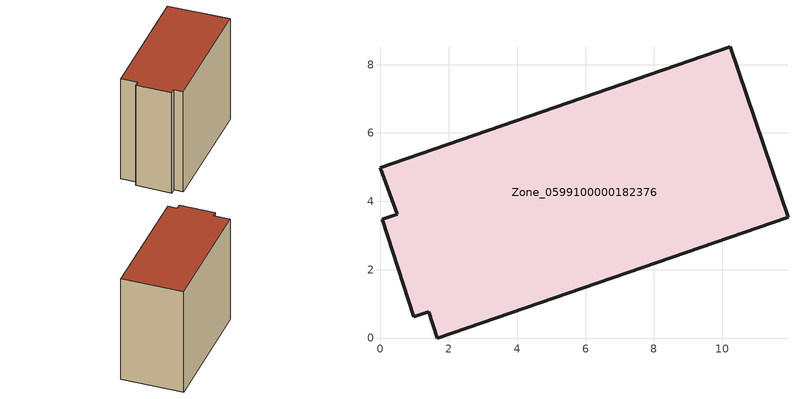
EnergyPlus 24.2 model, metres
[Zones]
Zone_0599100000182376
 floor ground (C_G): 1.41,0.77 0.97,0.63 0.05,3.48 0.48,3.62 0,4.98 10.23,8.52 11.93,3.53 1.66,0 z0
 wall outside (C_F): 0.48,3.62 0.05,3.48 0.97,0.63 1.41,0.77 1.66,0 11.93,3.53 10.23,8.52 0,4.98 0.48,3.62 z0:9.46
 roof outside (C_R): 1.41,0.77 1.66,0 11.93,3.53 10.23,8.52 0,4.98 0.48,3.62 0.05,3.48 0.97,0.63 z9.46
[BUILDING]
Pand.0599100000182376: North Axis=0; Terrain=City; Loads Convergence Tolerance Value=0.04; Temperature Convergence Tolerance Value=0.4; Solar Distribution=FullExterior; Maximum Number of Warmup Days=25; Minimum Number of Warmup Days=1
[Site:Location]
Rotterdam.The.Hague.AP_ZH_NLD Design_Conditions: Latitude=51.96; Longitude=4.45; Time Zone=1; Elevation=-4.5
[SITE:GROUNDTEMPERATURE:BUILDINGSURFACE]
18, 18, 18, 18, 18, 18, 18, 18, 18, 18, 18, 18
[MATERIAL] Thermal Absorptance=0.9; Solar Absorptance=0.7; Visible Absorptance=0.7
Name | Roughness | Thickness | Conductivity | Density | Specific Heat
G.TI.1946 | MediumSmooth | 0.15 | 1 | 540 | 1210
F.TI.1946 | Rough | 0.3 | 0.857143 | 1920 | 840
R.TI.1946 | MediumRough | 0.2 | 0.1 | 1500 | 1000
[CONSTRUCTION]
C_G: G.TI.1946
C_F: F.TI.1946
C_R: R.TI.1946
[ZONE]
Zone_0599100000182376: Type=1; Multiplier=1; Ceiling Height=Autocalculate; Volume=Autocalculate; Floor Area=autocalculate; Part of Total Floor Area=Yes
[ZONEINFILTRATION:DESIGNFLOWRATE]
Infil_Zone_0599100000182376: Zone or ZoneList or Space or SpaceList=Zone_0599100000182376; Schedule=AlwaysOn; Design Flow Rate Calculation Method=Flow/Area; Flow Rate per Floor Area=0.003; Constant Term Coefficient=1; Temperature Term Coefficient=0; Velocity Term Coefficient=0; Velocity Squared Term Coefficient=0
[HVACTEMPLATE:ZONE:IDEALLOADSAIRSYSTEM]
Zone_0599100000182376: Maximum Heating Supply Air Temperature=50; Minimum Cooling Supply Air Temperature=13; Maximum Heating Supply Air Humidity Ratio=0.0156; Minimum Cooling Supply Air Humidity Ratio=0.0077; Heating Limit=NoLimit; Cooling Limit=NoLimit; Dehumidification Control Type=ConstantSensibleHeatRatio; Cooling Sensible Heat Ratio=0.7; Dehumidification Setpoint=60; Humidification Control Type=None; Humidification Setpoint=30; Outdoor Air Method=None; Outdoor Air Flow Rate per Person=0.00944; Outdoor Air Flow Rate per Zone Floor Area=0; Outdoor Air Flow Rate per Zone=0; Demand Controlled Ventilation Type=None; Outdoor Air Economizer Type=NoEconomizer; Heat Recovery Type=None; Sensible Heat Recovery Effectiveness=0.7; Latent Heat Recovery Effectiveness=0.65
[ZONECONTROL:THERMOSTAT]
ThermostatControl_Zone_0599100000182376: Zone or ZoneList=Zone_0599100000182376; Control Type Schedule=DualSetpointControlType; Control 1=Thermostat_Zone_0599100000182376; Temperature Difference Between Cutout And Setpoint=0
[THERMOSTATSETPOINT:DUALSETPOINT]
Thermostat_Zone_0599100000182376: Heating Setpoint Temperature Schedule=HeatingSetpoint_Zone_0599100000182376; Cooling Setpoint Temperature Schedule=CoolingSetpoint_Zone_0599100000182376
[SCHEDULE:COMPACT]
HeatingSetpoint_Zone_0599100000182376: Through: 12/31, For: AllDays, Until: 24:00, 21
CoolingSetpoint_Zone_0599100000182376: Through: 12/31, For: AllDays, Until: 24:00, 24
DualSetpointControlType: Through: 12/31, For: AllDays, Until: 24:00, 4
AlwaysOn: Through: 12/31, For: AllDays, Until: 24:00, 1
